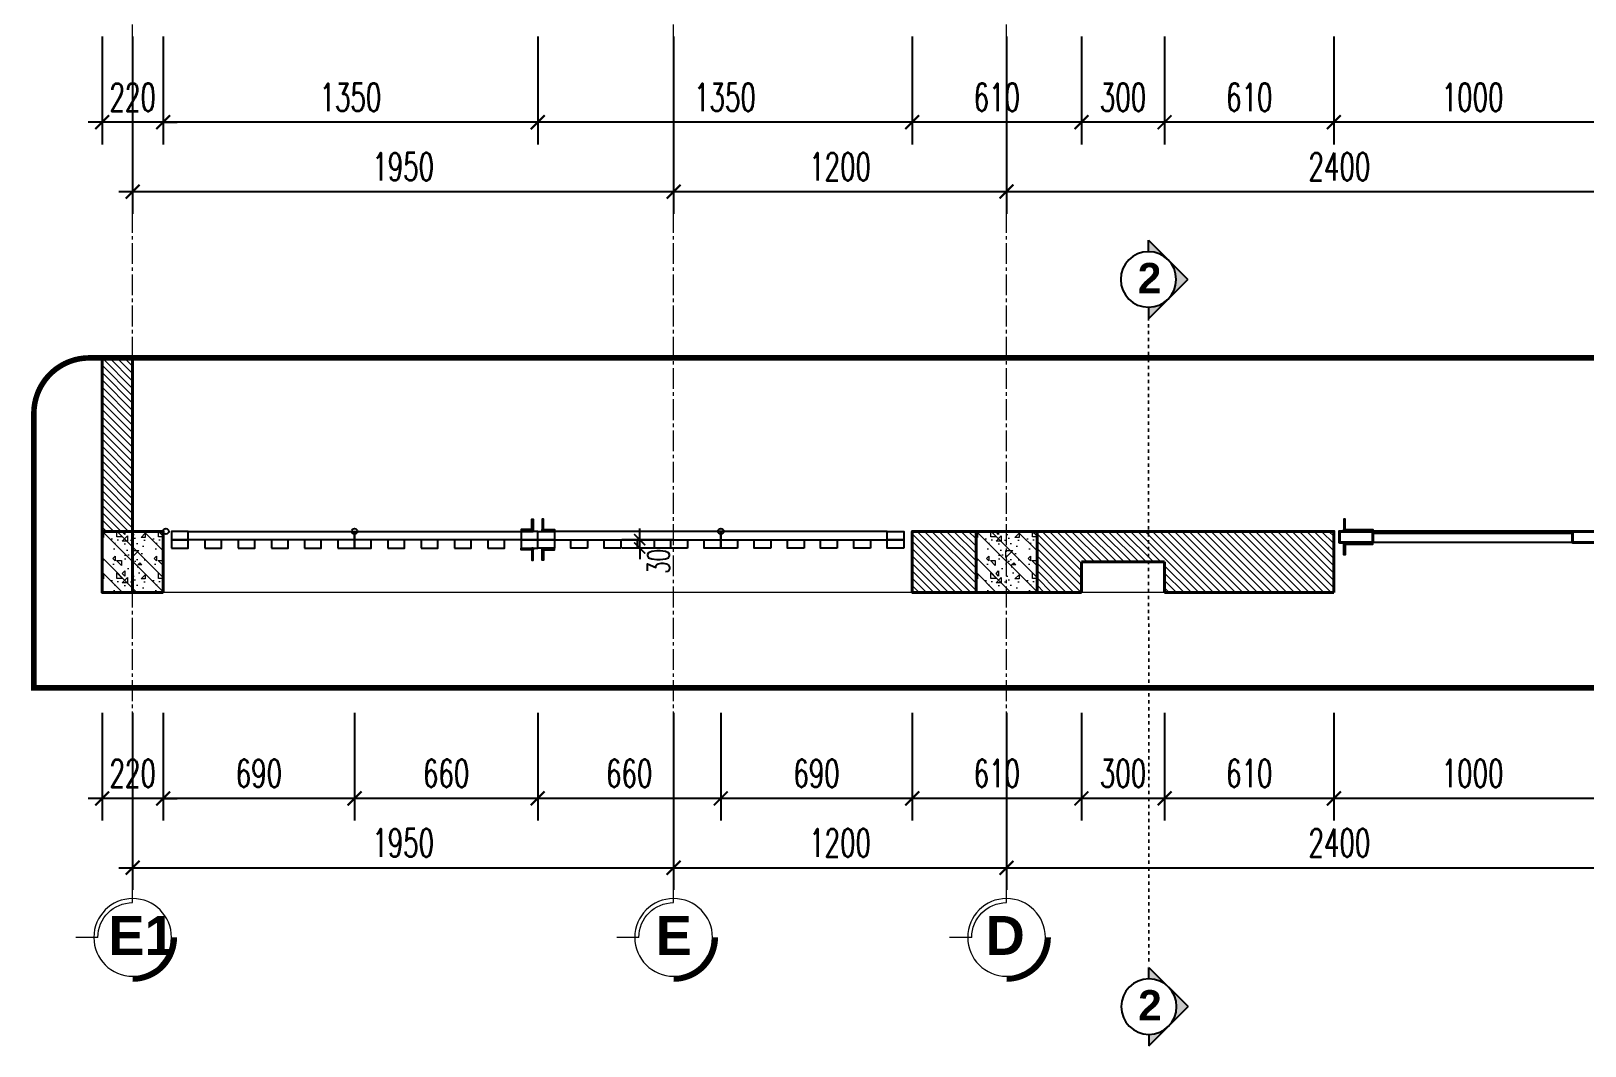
# Model space of a CAD drawing. Header units: millimetres. Extents: x -229618 to 2906, y -178063 to 96806.
# Drawn here: x -140135 to -134534, y -70735 to -67079 of the extents above; entities that cross this region are included whole.
import ezdxf
from ezdxf.enums import TextEntityAlignment as Align

# ---------------------------------------------------------------- set-up
doc = ezdxf.new("R2010")
doc.units = ezdxf.units.MM
doc.header["$LTSCALE"] = 200
doc.header["$MEASUREMENT"] = 0
doc.header["$PDMODE"] = 3
doc.header["$PDSIZE"] = 50
for name, pattern in [('CENTER2', [1.125, 0.75, -0.125, 0.125, -0.125]), ('DASHED2', [0.375, 0.25, -0.125]), ('DOT2', [0.125, 0, -0.125]), ('HIDDEN2', [0.1875, 0.125, -0.0625])]:
    doc.linetypes.add(name, pattern=pattern)
doc.layers.get('0').update_dxf_attribs({"color": 95, "linetype": 'CONTINUOUS'})
doc.layers.get('DEFPOINTS').update_dxf_attribs({"linetype": 'CONTINUOUS'})
for name, color, linetype, lineweight in [('cat', 1, 'CONTINUOUS', 40), ('hatch', 250, 'CONTINUOUS', 5), ('KH cat', 2, 'HIDDEN2', 50), ('khuat', 8, 'DASHED2', 15), ('thay', 7, 'CONTINUOUS', 18), ('tim', 18, 'CENTER2', 9)]:
    doc.layers.add(name, color=color, linetype=linetype, lineweight=lineweight)
for name, color, linetype in [('CUA', 145, 'CONTINUOUS'), ('DIM', 251, 'CONTINUOUS'), ('NETTHAY', 252, 'CONTINUOUS'), ('Tentruc', 7, 'CONTINUOUS'), ('TEXT', 33, 'CONTINUOUS')]:
    doc.layers.add(name, color=color, linetype=linetype)
doc.styles.add('Aria H B iso', font='Vharialb_0.ttf')
doc.styles.add('Scale', font='vnsimli.shx', dxfattribs={"width": 0.65, "bigfont": 'bigfont.shx'})
doc.dimstyles.new('Scale', dxfattribs={"dimscale": 75, "dimtxt": 2, "dimasz": 1, "dimexe": 1.6, "dimexo": 0, "dimgap": 0.8, "dimtad": 1, "dimdec": 0, "dimzin": 0, "dimdsep": 46, "dimtxsty": 'Scale', "dimblk": 'ARCHTICK', "dimcen": 0.1, "dimdle": 1, "dimclrd": 256, "dimclre": 256, "dimclrt": 3, "dimadec": 0, "dimazin": 0, "dimtfac": 1, "dimtdec": 0, "dimtix": 1, "dimtmove": 2, "dimatfit": 3, "dimldrblk": 'ARCHTICK', "dimfxl": 0, "dimtolj": 1, "dimtzin": 0, "dimarcsym": 0})

# ---------------------------------------------------------------- blocks, each defined once
blk = doc.blocks.new('_ArchTick')
at = {"color": 0, "linetype": 'ByBlock', "const_width": 0.15}
blk.add_lwpolyline([(-0.5, -0.5), (0.5, 0.5)], dxfattribs=at)
blk = doc.blocks.new('*D1444')
at = {"layer": 'DEFPOINTS', "color": 0, "linetype": 'Continuous'}
for p in [(-137941.1, -68911.5), (-137821.3, -68911.5), (-137821.3, -68941.5)]:
    blk.add_point(p, dxfattribs=at)
at = {"layer": 'DIM', "linetype": 'Continuous', "lineweight": -2}
for p, q in [((-137941.1, -68911.5), (-137941.1, -68871.5)), ((-137821.3, -68911.5), (-138005.1, -68911.5)), ((-137821.3, -68941.5), (-138005.1, -68941.5)), ((-137941.1, -68941.5), (-137941.1, -68911.5)), ((-137941.1, -68941.5), (-137941.1, -68981.5))]:
    blk.add_line(p, q, dxfattribs=at)
at = {"layer": 'DIM', "linetype": 'Continuous', "lineweight": -2, "xscale": 40, "yscale": 40, "zscale": 40}
for p, rotation in [((-137941.1, -68911.5), 270), ((-137941.1, -68941.5), 90)]:
    blk.add_blockref('_ArchTick', p, dxfattribs=dict(at, rotation=rotation))
at = {"layer": 'DIM', "color": 3, "linetype": 'Continuous', "insert": (-137873.1, -68990), "char_height": 80, "attachment_point": 5, "rotation": 90, "style": 'Scale'}
blk.add_mtext('\\A1;30', dxfattribs=at)
blk = doc.blocks.new('*U804')
at = {"layer": 'thay', "ltscale": 600}
for p, q in [((0, -387.9), (0, -307.9)), ((125.3, -513.2), (205.3, -513.2))]:
    blk.add_line(p, q, dxfattribs=at)
at = {"layer": 'thay', "ltscale": 600, "const_width": 20}
blk.add_lwpolyline([(-150, -513.2, 0.414214), (0, -663.2, 0.414214)], format="xyb", dxfattribs=at)
at = {"layer": 'thay', "ltscale": 600}
blk.add_circle((0, -513.2), 140, dxfattribs=at)
blk.add_arc((0, -513.2), 125.3, 0, 90, dxfattribs=at)
at = {"layer": 'TEXT', "linetype": 'Continuous', "style": 'Aria H B iso'}
blk.add_attdef('A', text='', height=140, dxfattribs=at).set_placement((0, -576.2), align=Align.CENTER)
blk = doc.blocks.new('*D1545')
at = {"layer": 'DEFPOINTS', "color": 0}
for p in [(-139768.8, -69535), (-137818.8, -69535), (-137818.8, -70093.5)]:
    blk.add_point(p, dxfattribs=at)
at = {"layer": 'DIM', "lineweight": -2}
for p, q in [((-139768.8, -69535), (-139768.8, -70173.5)), ((-137818.8, -69535), (-137818.8, -70173.5)), ((-139818.8, -70093.5), (-137768.8, -70093.5))]:
    blk.add_line(p, q, dxfattribs=at)
at = {"layer": 'DIM', "lineweight": -2, "xscale": 50, "yscale": 50, "zscale": 50, "rotation": 180}
blk.add_blockref('_ArchTick', (-139768.8, -70093.5), dxfattribs=at)
at = {"layer": 'DIM', "lineweight": -2, "xscale": 50, "yscale": 50, "zscale": 50}
blk.add_blockref('_ArchTick', (-137818.8, -70093.5), dxfattribs=at)
at = {"layer": 'DIM', "color": 3, "insert": (-138793.8, -70003.5), "char_height": 100, "attachment_point": 5, "style": 'Scale'}
blk.add_mtext('\\A1;1950', dxfattribs=at)
blk = doc.blocks.new('*D1546')
at = {"layer": 'DEFPOINTS', "color": 0}
for p in [(-137818.8, -69535), (-136618.8, -69535), (-136618.8, -70093.5)]:
    blk.add_point(p, dxfattribs=at)
at = {"layer": 'DIM', "lineweight": -2}
for p, q in [((-137818.8, -69535), (-137818.8, -70173.5)), ((-136618.8, -69535), (-136618.8, -70173.5)), ((-137868.8, -70093.5), (-136568.8, -70093.5))]:
    blk.add_line(p, q, dxfattribs=at)
at = {"layer": 'DIM', "lineweight": -2, "xscale": 50, "yscale": 50, "zscale": 50, "rotation": 180}
blk.add_blockref('_ArchTick', (-137818.8, -70093.5), dxfattribs=at)
at = {"layer": 'DIM', "lineweight": -2, "xscale": 50, "yscale": 50, "zscale": 50}
blk.add_blockref('_ArchTick', (-136618.8, -70093.5), dxfattribs=at)
at = {"layer": 'DIM', "color": 3, "insert": (-137218.8, -70003.5), "char_height": 100, "attachment_point": 5, "style": 'Scale'}
blk.add_mtext('\\A1;1200', dxfattribs=at)
blk = doc.blocks.new('*D1547')
at = {"layer": 'DEFPOINTS', "color": 0}
for p in [(-136618.8, -69535), (-134218.8, -69535), (-134218.8, -70093.5)]:
    blk.add_point(p, dxfattribs=at)
at = {"layer": 'DIM', "lineweight": -2}
for p, q in [((-136618.8, -69535), (-136618.8, -70173.5)), ((-134218.8, -69535), (-134218.8, -70173.5)), ((-136668.8, -70093.5), (-134168.8, -70093.5))]:
    blk.add_line(p, q, dxfattribs=at)
at = {"layer": 'DIM', "lineweight": -2, "xscale": 50, "yscale": 50, "zscale": 50, "rotation": 180}
blk.add_blockref('_ArchTick', (-136618.8, -70093.5), dxfattribs=at)
at = {"layer": 'DIM', "lineweight": -2, "xscale": 50, "yscale": 50, "zscale": 50}
blk.add_blockref('_ArchTick', (-134218.8, -70093.5), dxfattribs=at)
at = {"layer": 'DIM', "color": 3, "insert": (-135418.8, -70003.5), "char_height": 100, "attachment_point": 5, "style": 'Scale'}
blk.add_mtext('\\A1;2400', dxfattribs=at)
blk = doc.blocks.new('*D1556')
at = {"layer": 'DEFPOINTS', "color": 0}
for p in [(-135438.8, -69535), (-134438.8, -69535), (-135438.8, -69843.5)]:
    blk.add_point(p, dxfattribs=at)
at = {"layer": 'DIM', "lineweight": -2}
for p, q in [((-135438.8, -69535), (-135438.8, -69923.5)), ((-134438.8, -69535), (-134438.8, -69923.5)), ((-134388.8, -69843.5), (-135488.8, -69843.5))]:
    blk.add_line(p, q, dxfattribs=at)
at = {"layer": 'DIM', "lineweight": -2, "xscale": 50, "yscale": 50, "zscale": 50, "rotation": 180}
blk.add_blockref('_ArchTick', (-135438.8, -69843.5), dxfattribs=at)
at = {"layer": 'DIM', "lineweight": -2, "xscale": 50, "yscale": 50, "zscale": 50}
blk.add_blockref('_ArchTick', (-134438.8, -69843.5), dxfattribs=at)
at = {"layer": 'DIM', "color": 3, "insert": (-134938.8, -69753.5), "char_height": 100, "attachment_point": 5, "style": 'Scale'}
blk.add_mtext('\\A1;1000', dxfattribs=at)
blk = doc.blocks.new('*D1557')
at = {"layer": 'DEFPOINTS', "color": 0}
for p in [(-136048.8, -69535), (-135438.8, -69535), (-136048.8, -69843.5)]:
    blk.add_point(p, dxfattribs=at)
at = {"layer": 'DIM', "lineweight": -2}
for p, q in [((-136048.8, -69535), (-136048.8, -69923.5)), ((-135438.8, -69535), (-135438.8, -69923.5)), ((-135388.8, -69843.5), (-136098.8, -69843.5))]:
    blk.add_line(p, q, dxfattribs=at)
at = {"layer": 'DIM', "lineweight": -2, "xscale": 50, "yscale": 50, "zscale": 50, "rotation": 180}
blk.add_blockref('_ArchTick', (-136048.8, -69843.5), dxfattribs=at)
at = {"layer": 'DIM', "lineweight": -2, "xscale": 50, "yscale": 50, "zscale": 50}
blk.add_blockref('_ArchTick', (-135438.8, -69843.5), dxfattribs=at)
at = {"layer": 'DIM', "color": 3, "insert": (-135743.8, -69753.5), "char_height": 100, "attachment_point": 5, "style": 'Scale'}
blk.add_mtext('\\A1;610', dxfattribs=at)
blk = doc.blocks.new('*D1558')
at = {"layer": 'DEFPOINTS', "color": 0}
for p in [(-136348.8, -69535), (-136048.8, -69535), (-136348.8, -69843.5)]:
    blk.add_point(p, dxfattribs=at)
at = {"layer": 'DIM', "lineweight": -2}
for p, q in [((-136348.8, -69535), (-136348.8, -69923.5)), ((-136048.8, -69535), (-136048.8, -69923.5)), ((-135998.8, -69843.5), (-136398.8, -69843.5))]:
    blk.add_line(p, q, dxfattribs=at)
at = {"layer": 'DIM', "lineweight": -2, "xscale": 50, "yscale": 50, "zscale": 50, "rotation": 180}
blk.add_blockref('_ArchTick', (-136348.8, -69843.5), dxfattribs=at)
at = {"layer": 'DIM', "lineweight": -2, "xscale": 50, "yscale": 50, "zscale": 50}
blk.add_blockref('_ArchTick', (-136048.8, -69843.5), dxfattribs=at)
at = {"layer": 'DIM', "color": 3, "insert": (-136198.8, -69753.5), "char_height": 100, "attachment_point": 5, "style": 'Scale'}
blk.add_mtext('\\A1;300', dxfattribs=at)
blk = doc.blocks.new('*D1559')
at = {"layer": 'DEFPOINTS', "color": 0}
for p in [(-136958.8, -69535), (-136348.8, -69535), (-136958.8, -69843.5)]:
    blk.add_point(p, dxfattribs=at)
at = {"layer": 'DIM', "lineweight": -2}
for p, q in [((-136958.8, -69535), (-136958.8, -69923.5)), ((-136348.8, -69535), (-136348.8, -69923.5)), ((-136298.8, -69843.5), (-137008.8, -69843.5))]:
    blk.add_line(p, q, dxfattribs=at)
at = {"layer": 'DIM', "lineweight": -2, "xscale": 50, "yscale": 50, "zscale": 50, "rotation": 180}
blk.add_blockref('_ArchTick', (-136958.8, -69843.5), dxfattribs=at)
at = {"layer": 'DIM', "lineweight": -2, "xscale": 50, "yscale": 50, "zscale": 50}
blk.add_blockref('_ArchTick', (-136348.8, -69843.5), dxfattribs=at)
at = {"layer": 'DIM', "color": 3, "insert": (-136653.8, -69753.5), "char_height": 100, "attachment_point": 5, "style": 'Scale'}
blk.add_mtext('\\A1;610', dxfattribs=at)
blk = doc.blocks.new('*D1560')
at = {"layer": 'DEFPOINTS', "color": 0}
for p in [(-137648.8, -69535), (-136958.8, -69535), (-137648.8, -69843.5)]:
    blk.add_point(p, dxfattribs=at)
at = {"layer": 'DIM', "lineweight": -2}
for p, q in [((-137648.8, -69535), (-137648.8, -69923.5)), ((-136958.8, -69535), (-136958.8, -69923.5)), ((-136908.8, -69843.5), (-137698.8, -69843.5))]:
    blk.add_line(p, q, dxfattribs=at)
at = {"layer": 'DIM', "lineweight": -2, "xscale": 50, "yscale": 50, "zscale": 50, "rotation": 180}
blk.add_blockref('_ArchTick', (-137648.8, -69843.5), dxfattribs=at)
at = {"layer": 'DIM', "lineweight": -2, "xscale": 50, "yscale": 50, "zscale": 50}
blk.add_blockref('_ArchTick', (-136958.8, -69843.5), dxfattribs=at)
at = {"layer": 'DIM', "color": 3, "insert": (-137303.8, -69753.5), "char_height": 100, "attachment_point": 5, "style": 'Scale'}
blk.add_mtext('\\A1;690', dxfattribs=at)
blk = doc.blocks.new('*D1561')
at = {"layer": 'DEFPOINTS', "color": 0}
for p in [(-138308.8, -69535), (-137648.8, -69535), (-138308.8, -69843.5)]:
    blk.add_point(p, dxfattribs=at)
at = {"layer": 'DIM', "lineweight": -2}
for p, q in [((-138308.8, -69535), (-138308.8, -69923.5)), ((-137648.8, -69535), (-137648.8, -69923.5)), ((-137598.8, -69843.5), (-138358.8, -69843.5))]:
    blk.add_line(p, q, dxfattribs=at)
at = {"layer": 'DIM', "lineweight": -2, "xscale": 50, "yscale": 50, "zscale": 50, "rotation": 180}
blk.add_blockref('_ArchTick', (-138308.8, -69843.5), dxfattribs=at)
at = {"layer": 'DIM', "lineweight": -2, "xscale": 50, "yscale": 50, "zscale": 50}
blk.add_blockref('_ArchTick', (-137648.8, -69843.5), dxfattribs=at)
at = {"layer": 'DIM', "color": 3, "insert": (-137978.8, -69753.5), "char_height": 100, "attachment_point": 5, "style": 'Scale'}
blk.add_mtext('\\A1;660', dxfattribs=at)
blk = doc.blocks.new('*D1562')
at = {"layer": 'DEFPOINTS', "color": 0}
for p in [(-138968.8, -69535), (-138308.8, -69535), (-138968.8, -69843.5)]:
    blk.add_point(p, dxfattribs=at)
at = {"layer": 'DIM', "lineweight": -2}
for p, q in [((-138968.8, -69535), (-138968.8, -69923.5)), ((-138308.8, -69535), (-138308.8, -69923.5)), ((-138258.8, -69843.5), (-139018.8, -69843.5))]:
    blk.add_line(p, q, dxfattribs=at)
at = {"layer": 'DIM', "lineweight": -2, "xscale": 50, "yscale": 50, "zscale": 50, "rotation": 180}
blk.add_blockref('_ArchTick', (-138968.8, -69843.5), dxfattribs=at)
at = {"layer": 'DIM', "lineweight": -2, "xscale": 50, "yscale": 50, "zscale": 50}
blk.add_blockref('_ArchTick', (-138308.8, -69843.5), dxfattribs=at)
at = {"layer": 'DIM', "color": 3, "insert": (-138638.8, -69753.5), "char_height": 100, "attachment_point": 5, "style": 'Scale'}
blk.add_mtext('\\A1;660', dxfattribs=at)
blk = doc.blocks.new('*D1563')
at = {"layer": 'DEFPOINTS', "color": 0}
for p in [(-139658.8, -69535), (-138968.8, -69535), (-139658.8, -69843.5)]:
    blk.add_point(p, dxfattribs=at)
at = {"layer": 'DIM', "lineweight": -2}
for p, q in [((-139658.8, -69535), (-139658.8, -69923.5)), ((-138968.8, -69535), (-138968.8, -69923.5)), ((-138918.8, -69843.5), (-139708.8, -69843.5))]:
    blk.add_line(p, q, dxfattribs=at)
at = {"layer": 'DIM', "lineweight": -2, "xscale": 50, "yscale": 50, "zscale": 50, "rotation": 180}
blk.add_blockref('_ArchTick', (-139658.8, -69843.5), dxfattribs=at)
at = {"layer": 'DIM', "lineweight": -2, "xscale": 50, "yscale": 50, "zscale": 50}
blk.add_blockref('_ArchTick', (-138968.8, -69843.5), dxfattribs=at)
at = {"layer": 'DIM', "color": 3, "insert": (-139313.8, -69753.5), "char_height": 100, "attachment_point": 5, "style": 'Scale'}
blk.add_mtext('\\A1;690', dxfattribs=at)
blk = doc.blocks.new('*D1564')
at = {"layer": 'DEFPOINTS', "color": 0}
for p in [(-139878.8, -69535), (-139658.8, -69535), (-139878.8, -69843.5)]:
    blk.add_point(p, dxfattribs=at)
at = {"layer": 'DIM', "lineweight": -2}
for p, q in [((-139878.8, -69535), (-139878.8, -69923.5)), ((-139658.8, -69535), (-139658.8, -69923.5)), ((-139878.8, -69843.5), (-139928.8, -69843.5)), ((-139658.8, -69843.5), (-139878.8, -69843.5)), ((-139658.8, -69843.5), (-139608.8, -69843.5))]:
    blk.add_line(p, q, dxfattribs=at)
at = {"layer": 'DIM', "lineweight": -2, "xscale": 50, "yscale": 50, "zscale": 50}
blk.add_blockref('_ArchTick', (-139878.8, -69843.5), dxfattribs=at)
at = {"layer": 'DIM', "lineweight": -2, "xscale": 50, "yscale": 50, "zscale": 50, "rotation": 180}
blk.add_blockref('_ArchTick', (-139658.8, -69843.5), dxfattribs=at)
at = {"layer": 'DIM', "color": 3, "insert": (-139768.8, -69753.5), "char_height": 100, "attachment_point": 5, "style": 'Scale'}
blk.add_mtext('\\A1;220', dxfattribs=at)
blk = doc.blocks.new('*D1566')
at = {"layer": 'DEFPOINTS', "color": 0}
for p in [(-139768.8, -67099.1), (-137818.8, -67099.1), (-137818.8, -67657.6)]:
    blk.add_point(p, dxfattribs=at)
at = {"layer": 'DIM', "lineweight": -2}
for p, q in [((-139768.8, -67099.1), (-139768.8, -67737.6)), ((-137818.8, -67099.1), (-137818.8, -67737.6)), ((-139818.8, -67657.6), (-137768.8, -67657.6))]:
    blk.add_line(p, q, dxfattribs=at)
at = {"layer": 'DIM', "lineweight": -2, "xscale": 50, "yscale": 50, "zscale": 50, "rotation": 180}
blk.add_blockref('_ArchTick', (-139768.8, -67657.6), dxfattribs=at)
at = {"layer": 'DIM', "lineweight": -2, "xscale": 50, "yscale": 50, "zscale": 50}
blk.add_blockref('_ArchTick', (-137818.8, -67657.6), dxfattribs=at)
at = {"layer": 'DIM', "color": 3, "insert": (-138793.8, -67567.6), "char_height": 100, "attachment_point": 5, "style": 'Scale'}
blk.add_mtext('\\A1;1950', dxfattribs=at)
blk = doc.blocks.new('*D1567')
at = {"layer": 'DEFPOINTS', "color": 0}
for p in [(-137818.8, -67099.1), (-136618.8, -67099.1), (-136618.8, -67657.6)]:
    blk.add_point(p, dxfattribs=at)
at = {"layer": 'DIM', "lineweight": -2}
for p, q in [((-137818.8, -67099.1), (-137818.8, -67737.6)), ((-136618.8, -67099.1), (-136618.8, -67737.6)), ((-137868.8, -67657.6), (-136568.8, -67657.6))]:
    blk.add_line(p, q, dxfattribs=at)
at = {"layer": 'DIM', "lineweight": -2, "xscale": 50, "yscale": 50, "zscale": 50, "rotation": 180}
blk.add_blockref('_ArchTick', (-137818.8, -67657.6), dxfattribs=at)
at = {"layer": 'DIM', "lineweight": -2, "xscale": 50, "yscale": 50, "zscale": 50}
blk.add_blockref('_ArchTick', (-136618.8, -67657.6), dxfattribs=at)
at = {"layer": 'DIM', "color": 3, "insert": (-137218.8, -67567.6), "char_height": 100, "attachment_point": 5, "style": 'Scale'}
blk.add_mtext('\\A1;1200', dxfattribs=at)
blk = doc.blocks.new('*D1568')
at = {"layer": 'DEFPOINTS', "color": 0}
for p in [(-136618.8, -67099.1), (-134218.8, -67099.1), (-134218.8, -67657.6)]:
    blk.add_point(p, dxfattribs=at)
at = {"layer": 'DIM', "lineweight": -2}
for p, q in [((-136618.8, -67099.1), (-136618.8, -67737.6)), ((-134218.8, -67099.1), (-134218.8, -67737.6)), ((-136668.8, -67657.6), (-134168.8, -67657.6))]:
    blk.add_line(p, q, dxfattribs=at)
at = {"layer": 'DIM', "lineweight": -2, "xscale": 50, "yscale": 50, "zscale": 50, "rotation": 180}
blk.add_blockref('_ArchTick', (-136618.8, -67657.6), dxfattribs=at)
at = {"layer": 'DIM', "lineweight": -2, "xscale": 50, "yscale": 50, "zscale": 50}
blk.add_blockref('_ArchTick', (-134218.8, -67657.6), dxfattribs=at)
at = {"layer": 'DIM', "color": 3, "insert": (-135418.8, -67567.6), "char_height": 100, "attachment_point": 5, "style": 'Scale'}
blk.add_mtext('\\A1;2400', dxfattribs=at)
blk = doc.blocks.new('*D1577')
at = {"layer": 'DEFPOINTS', "color": 0}
for p in [(-135438.8, -67099.1), (-134438.8, -67099.1), (-135438.8, -67407.6)]:
    blk.add_point(p, dxfattribs=at)
at = {"layer": 'DIM', "lineweight": -2}
for p, q in [((-135438.8, -67099.1), (-135438.8, -67487.6)), ((-134438.8, -67099.1), (-134438.8, -67487.6)), ((-134388.8, -67407.6), (-135488.8, -67407.6))]:
    blk.add_line(p, q, dxfattribs=at)
at = {"layer": 'DIM', "lineweight": -2, "xscale": 50, "yscale": 50, "zscale": 50, "rotation": 180}
blk.add_blockref('_ArchTick', (-135438.8, -67407.6), dxfattribs=at)
at = {"layer": 'DIM', "lineweight": -2, "xscale": 50, "yscale": 50, "zscale": 50}
blk.add_blockref('_ArchTick', (-134438.8, -67407.6), dxfattribs=at)
at = {"layer": 'DIM', "color": 3, "insert": (-134938.8, -67317.6), "char_height": 100, "attachment_point": 5, "style": 'Scale'}
blk.add_mtext('\\A1;1000', dxfattribs=at)
blk = doc.blocks.new('*D1578')
at = {"layer": 'DEFPOINTS', "color": 0}
for p in [(-136048.8, -67099.1), (-135438.8, -67099.1), (-136048.8, -67407.6)]:
    blk.add_point(p, dxfattribs=at)
at = {"layer": 'DIM', "lineweight": -2}
for p, q in [((-136048.8, -67099.1), (-136048.8, -67487.6)), ((-135438.8, -67099.1), (-135438.8, -67487.6)), ((-135388.8, -67407.6), (-136098.8, -67407.6))]:
    blk.add_line(p, q, dxfattribs=at)
at = {"layer": 'DIM', "lineweight": -2, "xscale": 50, "yscale": 50, "zscale": 50, "rotation": 180}
blk.add_blockref('_ArchTick', (-136048.8, -67407.6), dxfattribs=at)
at = {"layer": 'DIM', "lineweight": -2, "xscale": 50, "yscale": 50, "zscale": 50}
blk.add_blockref('_ArchTick', (-135438.8, -67407.6), dxfattribs=at)
at = {"layer": 'DIM', "color": 3, "insert": (-135743.8, -67317.6), "char_height": 100, "attachment_point": 5, "style": 'Scale'}
blk.add_mtext('\\A1;610', dxfattribs=at)
blk = doc.blocks.new('*D1579')
at = {"layer": 'DEFPOINTS', "color": 0}
for p in [(-136348.8, -67099.1), (-136048.8, -67099.1), (-136348.8, -67407.6)]:
    blk.add_point(p, dxfattribs=at)
at = {"layer": 'DIM', "lineweight": -2}
for p, q in [((-136348.8, -67099.1), (-136348.8, -67487.6)), ((-136048.8, -67099.1), (-136048.8, -67487.6)), ((-135998.8, -67407.6), (-136398.8, -67407.6))]:
    blk.add_line(p, q, dxfattribs=at)
at = {"layer": 'DIM', "lineweight": -2, "xscale": 50, "yscale": 50, "zscale": 50, "rotation": 180}
blk.add_blockref('_ArchTick', (-136348.8, -67407.6), dxfattribs=at)
at = {"layer": 'DIM', "lineweight": -2, "xscale": 50, "yscale": 50, "zscale": 50}
blk.add_blockref('_ArchTick', (-136048.8, -67407.6), dxfattribs=at)
at = {"layer": 'DIM', "color": 3, "insert": (-136198.8, -67317.6), "char_height": 100, "attachment_point": 5, "style": 'Scale'}
blk.add_mtext('\\A1;300', dxfattribs=at)
blk = doc.blocks.new('*D1580')
at = {"layer": 'DEFPOINTS', "color": 0}
for p in [(-136958.8, -67099.1), (-136348.8, -67099.1), (-136958.8, -67407.6)]:
    blk.add_point(p, dxfattribs=at)
at = {"layer": 'DIM', "lineweight": -2}
for p, q in [((-136958.8, -67099.1), (-136958.8, -67487.6)), ((-136348.8, -67099.1), (-136348.8, -67487.6)), ((-136298.8, -67407.6), (-137008.8, -67407.6))]:
    blk.add_line(p, q, dxfattribs=at)
at = {"layer": 'DIM', "lineweight": -2, "xscale": 50, "yscale": 50, "zscale": 50, "rotation": 180}
blk.add_blockref('_ArchTick', (-136958.8, -67407.6), dxfattribs=at)
at = {"layer": 'DIM', "lineweight": -2, "xscale": 50, "yscale": 50, "zscale": 50}
blk.add_blockref('_ArchTick', (-136348.8, -67407.6), dxfattribs=at)
at = {"layer": 'DIM', "color": 3, "insert": (-136653.8, -67317.6), "char_height": 100, "attachment_point": 5, "style": 'Scale'}
blk.add_mtext('\\A1;610', dxfattribs=at)
blk = doc.blocks.new('*D1581')
at = {"layer": 'DEFPOINTS', "color": 0}
for p in [(-138308.8, -67099.1), (-136958.8, -67099.1), (-138308.8, -67407.6)]:
    blk.add_point(p, dxfattribs=at)
at = {"layer": 'DIM', "lineweight": -2}
for p, q in [((-138308.8, -67099.1), (-138308.8, -67487.6)), ((-136958.8, -67099.1), (-136958.8, -67487.6)), ((-136908.8, -67407.6), (-138358.8, -67407.6))]:
    blk.add_line(p, q, dxfattribs=at)
at = {"layer": 'DIM', "lineweight": -2, "xscale": 50, "yscale": 50, "zscale": 50, "rotation": 180}
blk.add_blockref('_ArchTick', (-138308.8, -67407.6), dxfattribs=at)
at = {"layer": 'DIM', "lineweight": -2, "xscale": 50, "yscale": 50, "zscale": 50}
blk.add_blockref('_ArchTick', (-136958.8, -67407.6), dxfattribs=at)
at = {"layer": 'DIM', "color": 3, "insert": (-137633.8, -67317.6), "char_height": 100, "attachment_point": 5, "style": 'Scale'}
blk.add_mtext('\\A1;1350', dxfattribs=at)
blk = doc.blocks.new('*D1582')
at = {"layer": 'DEFPOINTS', "color": 0}
for p in [(-139658.8, -67099.1), (-138308.8, -67099.1), (-139658.8, -67407.6)]:
    blk.add_point(p, dxfattribs=at)
at = {"layer": 'DIM', "lineweight": -2}
for p, q in [((-139658.8, -67099.1), (-139658.8, -67487.6)), ((-138308.8, -67099.1), (-138308.8, -67487.6)), ((-138258.8, -67407.6), (-139708.8, -67407.6))]:
    blk.add_line(p, q, dxfattribs=at)
at = {"layer": 'DIM', "lineweight": -2, "xscale": 50, "yscale": 50, "zscale": 50, "rotation": 180}
blk.add_blockref('_ArchTick', (-139658.8, -67407.6), dxfattribs=at)
at = {"layer": 'DIM', "lineweight": -2, "xscale": 50, "yscale": 50, "zscale": 50}
blk.add_blockref('_ArchTick', (-138308.8, -67407.6), dxfattribs=at)
at = {"layer": 'DIM', "color": 3, "insert": (-138983.8, -67317.6), "char_height": 100, "attachment_point": 5, "style": 'Scale'}
blk.add_mtext('\\A1;1350', dxfattribs=at)
blk = doc.blocks.new('*D1583')
at = {"layer": 'DEFPOINTS', "color": 0}
for p in [(-139878.8, -67099.1), (-139658.8, -67099.1), (-139878.8, -67407.6)]:
    blk.add_point(p, dxfattribs=at)
at = {"layer": 'DIM', "lineweight": -2}
for p, q in [((-139878.8, -67099.1), (-139878.8, -67487.6)), ((-139658.8, -67099.1), (-139658.8, -67487.6)), ((-139878.8, -67407.6), (-139928.8, -67407.6)), ((-139658.8, -67407.6), (-139878.8, -67407.6)), ((-139658.8, -67407.6), (-139608.8, -67407.6))]:
    blk.add_line(p, q, dxfattribs=at)
at = {"layer": 'DIM', "lineweight": -2, "xscale": 50, "yscale": 50, "zscale": 50}
blk.add_blockref('_ArchTick', (-139878.8, -67407.6), dxfattribs=at)
at = {"layer": 'DIM', "lineweight": -2, "xscale": 50, "yscale": 50, "zscale": 50, "rotation": 180}
blk.add_blockref('_ArchTick', (-139658.8, -67407.6), dxfattribs=at)
at = {"layer": 'DIM', "color": 3, "insert": (-139768.8, -67317.6), "char_height": 100, "attachment_point": 5, "style": 'Scale'}
blk.add_mtext('\\A1;220', dxfattribs=at)
blk = doc.blocks.new('*U803')
h = blk.add_hatch(color=256)
h.paths.add_polyline_path([(-141.4, 0), (-70.7, 70.7, 0.414214), (-70.7, -70.7)])
h.paths.add_polyline_path([(-70.7, 70.7), (0, 141.4), (0, 100, 0.198912)])
h.paths.add_polyline_path([(-70.7, -70.7, 0.198912), (0, -100), (0, -141.4)])
at = {"layer": 'Tentruc'}
for p, q in [((0, 141.4), (-141.4, 0)), ((0, 100), (0, 141.4)), ((0, -141.4), (-141.4, 0)), ((0, -100), (0, -141.4))]:
    blk.add_line(p, q, dxfattribs=at)
blk.add_circle((0, 0), 100, dxfattribs=at)
at = {"style": 'Aria H B iso'}
blk.add_attdef('A', text='', height=109.4, dxfattribs=at).set_placement((0, -49.9), align=Align.CENTER)

msp = doc.modelspace()

# ---------------------------------------------------------------- hatches: boundary and pattern name
at = {"layer": 'hatch'}
h = msp.add_hatch(dxfattribs=at)
h.set_pattern_fill('ANSI31', color=256, scale=150, style=0)
h.set_pattern_definition([(135, (-198908.232, 162971.12), (13.2582521, 13.2582521), [])])
h.paths.add_polyline_path([(-139878.8, -68256.6), (-139768.8, -68256.6), (-139768.8, -68881.5), (-139878.8, -68881.5)])
h = msp.add_hatch(dxfattribs=at)
h.set_pattern_fill('BT', color=256, scale=150, style=0)
h.set_pattern_definition([(180, (-145537.4, -60750.36), (0, 150), [0, -150]), (180, (-145431.43, -60685.5), (0, 150), [0, -150]), (180, (-145436.13, -60711.92), (0, 150), [0, -150]), (180, (-145488.96, -60699.59), (0, 150), [0, -150]), (180, (-145460.49, -60656.46), (0, 150), [0, -150]), (180, (-145452.86, -60675.53), (0, 150), [0, -150]), (180, (-145466.36, -60643.54), (0, 150), [0, -150]), (180, (-145445.52, -60630.93), (0, 150), [0, -150]), (180, (-145474.29, -60663.79), (0, 150), [0, -150]), (180, (-145426.15, -60663.2), (0, 150), [0, -150]), (180, (-145522.13, -60662.62), (0, 150), [0, -150]), (180, (-145543.85, -60658.51), (0, 150), [0, -150]), (180, (-145532.7, -60673.77), (0, 150), [0, -150]), (180, (-145535.93, -60694.31), (0, 150), [0, -150]), (180, (-145496.89, -60676.41), (0, 150), [0, -150]), (180, (-145495.71, -60717.79), (0, 150), [0, -150]), (180, (-145495.71, -60730.7), (0, 150), [0, -150]), (180, (-145424.68, -60733.63), (0, 150), [0, -150]), (180, (-145483.97, -60716.02), (0, 150), [0, -150]), (180, (-145484.56, -60765.91), (0, 150), [0, -150]), (180, (-145468.42, -60733.92), (0, 150), [0, -150]), (180, (-145469.59, -60748.6), (0, 150), [0, -150]), (180, (-145450.22, -60759.45), (0, 150), [0, -150]), (180, (-145460.2, -60739.5), (0, 150), [0, -150]), (180, (-145453.15, -60733.34), (0, 150), [0, -150]), (135, (-145532.44, -60737.95), (0, 150), [12, -200.132]), (45, (-145540.93, -60729.46), (150, 0), [12, -200.132]), (270, (-145532.44, -60720.97), (-150, -3e-14), [16.9705, -133.0294]), (7e-15, (-145527.24, -60736.04), (2e-14, -150), [18, -132]), (270, (-145509.24, -60736.04), (-150, -3e-14), [18, -132]), (135, (-145509.24, -60754.04), (0, 150), [25.456, -186.6762]), (90, (-145471.73, -60725.66), (150, 9e-15), [25.2, -124.8]), (7e-15, (-145471.73, -60700.46), (2e-14, -150), [25.2, -124.8]), (225, (-145446.53, -60700.46), (-150, -3e-14), [35.6382, -176.494]), (45, (-145450.38, -60752.63), (150, 0), [10.5, -201.632]), (315, (-145442.96, -60745.21), (2e-14, -150), [10.5, -201.632]), (180, (-145435.53, -60752.63), (0, 150), [14.8492, -135.1507]), (180, (-145505.21, -60651.23), (0, 150), [20.625, -129.375]), (90, (-145525.83, -60651.23), (150, 9e-15), [20.625, -129.375]), (315, (-145525.83, -60630.6), (2e-14, -150), [29.168, -182.9639]), (270, (-145487.86, -60648.24), (-150, -3e-14), [18.75, -131.25]), (180, (-145487.86, -60666.99), (0, 150), [18.75, -131.25]), (45, (-145506.61, -60666.99), (150, 0), [26.5165, -185.6156]), (135, (-145497.4, -60642.46), (0, 150), [12.75, -199.382]), (45, (-145506.42, -60633.45), (150, 0), [12.75, -199.382]), (270, (-145497.4, -60624.43), (-150, -3e-14), [18.0312, -131.9688]), (45, (-145438.5, -60653.26), (150, 0), [21.2131, -190.9188]), (180, (-145423.5, -60653.26), (0, 150), [15, -135]), (270, (-145423.5, -60638.26), (-150, -3e-14), [15, -135]), (135, (-145412.46, -60769.6), (74.2462, 74.2462), []), (135, (-145464.96, -60769.6), (74.2462, 74.2462), [])])
h.paths.add_polyline_path([(-139658.8, -69101.5), (-139878.8, -69101.5), (-139878.8, -68881.5), (-139658.8, -68881.5)])
h = msp.add_hatch(dxfattribs=at)
h.set_pattern_fill('ANSI31', color=256, scale=150, style=0)
h.set_pattern_definition([(135, (-33676.348, 5991.235), (13.2582521, 13.2582521), [])])
h.paths.add_polyline_path([(-136958.8, -68881.5), (-136728.8, -68881.5), (-136728.8, -69101.5), (-136958.8, -69101.5)])
h.paths.add_polyline_path([(-136048.8, -68991.5), (-136348.8, -68991.5), (-136348.8, -69101.5), (-136508.8, -69101.5), (-136508.8, -68881.5), (-135438.8, -68881.5), (-135438.8, -69101.5), (-136048.8, -69101.5)])
h = msp.add_hatch(dxfattribs=at)
h.set_pattern_fill('BT', color=256, scale=150, style=0)
h.set_pattern_definition([(180, (-142387.4, -60750.36), (0, 150), [0, -150]), (180, (-142281.43, -60685.5), (0, 150), [0, -150]), (180, (-142286.13, -60711.92), (0, 150), [0, -150]), (180, (-142338.96, -60699.59), (0, 150), [0, -150]), (180, (-142310.49, -60656.46), (0, 150), [0, -150]), (180, (-142302.86, -60675.53), (0, 150), [0, -150]), (180, (-142316.36, -60643.54), (0, 150), [0, -150]), (180, (-142295.52, -60630.93), (0, 150), [0, -150]), (180, (-142324.29, -60663.79), (0, 150), [0, -150]), (180, (-142276.15, -60663.2), (0, 150), [0, -150]), (180, (-142372.13, -60662.62), (0, 150), [0, -150]), (180, (-142393.85, -60658.51), (0, 150), [0, -150]), (180, (-142382.7, -60673.77), (0, 150), [0, -150]), (180, (-142385.93, -60694.31), (0, 150), [0, -150]), (180, (-142346.89, -60676.41), (0, 150), [0, -150]), (180, (-142345.71, -60717.79), (0, 150), [0, -150]), (180, (-142345.71, -60730.7), (0, 150), [0, -150]), (180, (-142274.68, -60733.63), (0, 150), [0, -150]), (180, (-142333.97, -60716.02), (0, 150), [0, -150]), (180, (-142334.56, -60765.91), (0, 150), [0, -150]), (180, (-142318.42, -60733.92), (0, 150), [0, -150]), (180, (-142319.59, -60748.6), (0, 150), [0, -150]), (180, (-142300.22, -60759.45), (0, 150), [0, -150]), (180, (-142310.2, -60739.5), (0, 150), [0, -150]), (180, (-142303.15, -60733.34), (0, 150), [0, -150]), (135, (-142382.44, -60737.95), (0, 150), [12, -200.132]), (45, (-142390.93, -60729.46), (150, 0), [12, -200.132]), (270, (-142382.44, -60720.97), (-150, -3e-14), [16.9705, -133.0294]), (7e-15, (-142377.24, -60736.04), (2e-14, -150), [18, -132]), (270, (-142359.24, -60736.04), (-150, -3e-14), [18, -132]), (135, (-142359.24, -60754.04), (0, 150), [25.456, -186.6762]), (90, (-142321.73, -60725.66), (150, 9e-15), [25.2, -124.8]), (7e-15, (-142321.73, -60700.46), (2e-14, -150), [25.2, -124.8]), (225, (-142296.53, -60700.46), (-150, -3e-14), [35.6382, -176.494]), (45, (-142300.38, -60752.63), (150, 0), [10.5, -201.632]), (315, (-142292.96, -60745.21), (2e-14, -150), [10.5, -201.632]), (180, (-142285.53, -60752.63), (0, 150), [14.8492, -135.1507]), (180, (-142355.21, -60651.23), (0, 150), [20.625, -129.375]), (90, (-142375.83, -60651.23), (150, 9e-15), [20.625, -129.375]), (315, (-142375.83, -60630.6), (2e-14, -150), [29.168, -182.9639]), (270, (-142337.86, -60648.24), (-150, -3e-14), [18.75, -131.25]), (180, (-142337.86, -60666.99), (0, 150), [18.75, -131.25]), (45, (-142356.61, -60666.99), (150, 0), [26.5165, -185.6156]), (135, (-142347.4, -60642.46), (0, 150), [12.75, -199.382]), (45, (-142356.42, -60633.45), (150, 0), [12.75, -199.382]), (270, (-142347.4, -60624.43), (-150, -3e-14), [18.0312, -131.9688]), (45, (-142288.5, -60653.26), (150, 0), [21.2131, -190.9188]), (180, (-142273.5, -60653.26), (0, 150), [15, -135]), (270, (-142273.5, -60638.26), (-150, -3e-14), [15, -135]), (135, (-142262.46, -60769.6), (74.2462, 74.2462), []), (135, (-142314.96, -60769.6), (74.2462, 74.2462), [])])
h.paths.add_polyline_path([(-136508.8, -69101.5), (-136728.8, -69101.5), (-136728.8, -68881.5), (-136508.8, -68881.5)])

# ---------------------------------------------------------------- linework, layer by layer
at = {"layer": 'cat', "linetype": 'Continuous'}
msp.add_line((-139768.8, -68256.6), (-139768.8, -69101.5), dxfattribs=at)
at = {"layer": 'cat'}
for p, q in [((-136348.8, -68991.5), (-136348.8, -69101.5)), ((-136048.8, -68991.5), (-136348.8, -68991.5)), ((-136048.8, -68991.5), (-136048.8, -69101.5))]:
    msp.add_line(p, q, dxfattribs=at)
at = {"layer": 'cat', "linetype": 'Continuous'}
for points in [[(-139658.8, -69101.5), (-139878.8, -69101.5), (-139878.8, -68256.6)], [(-135438.8, -69101.5), (-135438.8, -68881.5), (-136508.8, -68881.5)], [(-136348.8, -69101.5), (-136508.8, -69101.5)], [(-135438.8, -69101.5), (-136048.8, -69101.5)]]:
    msp.add_lwpolyline(points, dxfattribs=at)
at = {"layer": 'cat'}
for points in [[(-139658.8, -69101.5), (-139878.8, -69101.5), (-139878.8, -68881.5), (-139658.8, -68881.5)], [(-136508.8, -69101.5), (-136728.8, -69101.5), (-136728.8, -68881.5), (-136508.8, -68881.5)], [(-135298.8, -68881.5), (-135418.8, -68881.5), (-135418.8, -68921.5), (-135298.8, -68921.5)], [(-134578.8, -68881.5), (-135298.8, -68881.5), (-135298.8, -68886.5), (-134578.8, -68886.5)], [(-134458.8, -68881.5), (-134578.8, -68881.5), (-134578.8, -68921.5), (-134458.8, -68921.5)]]:
    msp.add_lwpolyline(points, close=True, dxfattribs=at)
msp.add_lwpolyline([(-136728.8, -68881.5), (-136958.8, -68881.5), (-136958.8, -69101.5), (-136728.8, -69101.5)], dxfattribs=at)
at = {"layer": 'CUA'}
msp.add_line((-134578.8, -68921.5), (-135298.8, -68921.5), dxfattribs=at)
for points in [[(-138324.8, -68881.5), (-138330, -68881.5), (-138330, -68837.3), (-138324.8, -68837.3)], [(-138292.8, -68881.5), (-138287.6, -68881.5), (-138287.6, -68837.3), (-138292.8, -68837.3)], [(-135402.8, -68881.5), (-135397.6, -68881.5), (-135397.6, -68837.3), (-135402.8, -68837.3)], [(-139568.8, -68881.5), (-138968.8, -68881.5), (-138968.8, -68911.5), (-139568.8, -68911.5)], [(-138968.8, -68881.5), (-138368.8, -68881.5), (-138368.8, -68911.5), (-138968.8, -68911.5)], [(-138368.8, -68881.5), (-138324.8, -68881.5), (-138324.8, -68874.8), (-138368.8, -68874.8)], [(-138248.8, -68881.5), (-138292.8, -68881.5), (-138292.8, -68874.8), (-138248.8, -68874.8)], [(-137648.8, -68881.5), (-138248.8, -68881.5), (-138248.8, -68911.5), (-137648.8, -68911.5)], [(-137048.8, -68881.5), (-137648.8, -68881.5), (-137648.8, -68911.5), (-137048.8, -68911.5)], [(-135298.8, -68881.5), (-135402.8, -68881.5), (-135402.8, -68874.8), (-135298.8, -68874.8)], [(-138368.8, -68941.5), (-138324.8, -68941.5), (-138324.8, -68948.1), (-138368.8, -68948.1)], [(-138324.8, -68941.5), (-138330, -68941.5), (-138330, -68985.6), (-138324.8, -68985.6)], [(-138292.8, -68941.5), (-138287.6, -68941.5), (-138287.6, -68985.6), (-138292.8, -68985.6)], [(-138248.8, -68941.5), (-138292.8, -68941.5), (-138292.8, -68948.1), (-138248.8, -68948.1)], [(-135402.8, -68921.5), (-135397.6, -68921.5), (-135397.6, -68965.6), (-135402.8, -68965.6)], [(-135298.8, -68921.5), (-135402.8, -68921.5), (-135402.8, -68928.1), (-135298.8, -68928.1)]]:
    msp.add_lwpolyline(points, close=True, dxfattribs=at)
for centre in [(-139648.8, -68881.5), (-139648.8, -68881.5), (-138968.8, -68881.5), (-137648.8, -68881.5)]:
    msp.add_circle(centre, 10, dxfattribs=at)
at = {"layer": 'KH cat', "linetype": 'DOT2'}
msp.add_line((-136107.2, -68115.5), (-136105.5, -70452.2), dxfattribs=at)
at = {"layer": 'khuat', "color": 5, "ltscale": 2, "const_width": 20}
msp.add_lwpolyline([(-129689.9, -68256.6), (-139925, -68256.6, 0.414214), (-140125, -68456.6), (-140125, -69445.6), (-129889.9, -69445.6, 0.414214), (-129689.9, -69245.6)], format="xyb", close=True, dxfattribs=at)
at = {"layer": 'NETTHAY'}
for points in [[(-139628.8, -68911.5), (-139568.8, -68911.5), (-139568.8, -68881.5), (-139628.8, -68881.5)], [(-138368.8, -68911.5), (-138308.8, -68911.5), (-138308.8, -68881.5), (-138368.8, -68881.5)], [(-138248.8, -68911.5), (-138308.8, -68911.5), (-138308.8, -68881.5), (-138248.8, -68881.5)], [(-136988.8, -68911.5), (-137048.8, -68911.5), (-137048.8, -68881.5), (-136988.8, -68881.5)], [(-139628.8, -68941.5), (-139568.8, -68941.5), (-139568.8, -68911.5), (-139628.8, -68911.5)], [(-139508.8, -68941.5), (-139448.8, -68941.5), (-139448.8, -68911.5), (-139508.8, -68911.5)], [(-139388.8, -68941.5), (-139328.8, -68941.5), (-139328.8, -68911.5), (-139388.8, -68911.5)], [(-139268.8, -68941.5), (-139208.8, -68941.5), (-139208.8, -68911.5), (-139268.8, -68911.5)], [(-139148.8, -68941.5), (-139088.8, -68941.5), (-139088.8, -68911.5), (-139148.8, -68911.5)], [(-139028.8, -68941.5), (-138968.8, -68941.5), (-138968.8, -68911.5), (-139028.8, -68911.5)], [(-138968.8, -68941.5), (-138908.8, -68941.5), (-138908.8, -68911.5), (-138968.8, -68911.5)], [(-138848.8, -68941.5), (-138788.8, -68941.5), (-138788.8, -68911.5), (-138848.8, -68911.5)], [(-138728.8, -68941.5), (-138668.8, -68941.5), (-138668.8, -68911.5), (-138728.8, -68911.5)], [(-138608.8, -68941.5), (-138548.8, -68941.5), (-138548.8, -68911.5), (-138608.8, -68911.5)], [(-138488.8, -68941.5), (-138428.8, -68941.5), (-138428.8, -68911.5), (-138488.8, -68911.5)], [(-138368.8, -68941.5), (-138308.8, -68941.5), (-138308.8, -68911.5), (-138368.8, -68911.5)], [(-138248.8, -68941.5), (-138308.8, -68941.5), (-138308.8, -68911.5), (-138248.8, -68911.5)], [(-138128.8, -68941.5), (-138188.8, -68941.5), (-138188.8, -68911.5), (-138128.8, -68911.5)], [(-138008.8, -68941.5), (-138068.8, -68941.5), (-138068.8, -68911.5), (-138008.8, -68911.5)], [(-137888.8, -68941.5), (-137948.8, -68941.5), (-137948.8, -68911.5), (-137888.8, -68911.5)], [(-137768.8, -68941.5), (-137828.8, -68941.5), (-137828.8, -68911.5), (-137768.8, -68911.5)], [(-137648.8, -68941.5), (-137708.8, -68941.5), (-137708.8, -68911.5), (-137648.8, -68911.5)], [(-137588.8, -68941.5), (-137648.8, -68941.5), (-137648.8, -68911.5), (-137588.8, -68911.5)], [(-137468.8, -68941.5), (-137528.8, -68941.5), (-137528.8, -68911.5), (-137468.8, -68911.5)], [(-137348.8, -68941.5), (-137408.8, -68941.5), (-137408.8, -68911.5), (-137348.8, -68911.5)], [(-137228.8, -68941.5), (-137288.8, -68941.5), (-137288.8, -68911.5), (-137228.8, -68911.5)], [(-137108.8, -68941.5), (-137168.8, -68941.5), (-137168.8, -68911.5), (-137108.8, -68911.5)], [(-136988.8, -68941.5), (-137048.8, -68941.5), (-137048.8, -68911.5), (-136988.8, -68911.5)]]:
    msp.add_lwpolyline(points, close=True, dxfattribs=at)
at = {"layer": 'thay'}
for p, q in [((-139418.8, -68911.5), (-139268.8, -68911.5)), ((-137048.8, -68911.5), (-137348.8, -68911.5)), ((-137198.8, -68911.5), (-137348.8, -68911.5)), ((-136923.8, -69101.5), (-139658.8, -69101.5)), ((-136048.8, -69101.5), (-136348.8, -69101.5))]:
    msp.add_line(p, q, dxfattribs=at)
at = {"layer": 'tim', "ltscale": 0.5}
for p, q in [((-139768.8, -69830.7), (-139768.8, -64443.6)), ((-137818.8, -69830.7), (-137818.8, -64443.6)), ((-136618.8, -69830.7), (-136618.8, -64443.6))]:
    msp.add_line(p, q, dxfattribs=at)

# ---------------------------------------------------------------- block references
ref = msp.add_blockref('*U803', (-136107.2, -67974.1), dxfattribs=dict(xscale=-1))
ref.add_attrib('A', '2', dxfattribs={"height": 109.4, "style": 'Aria H B iso'}).set_placement((-136103.3, -68024), align=Align.CENTER)
ref = msp.add_blockref('*U803', (-136105.5, -70593.7), dxfattribs=dict(xscale=-1))
ref.add_attrib('A', '2', dxfattribs={"height": 109.4, "style": 'Aria H B iso'}).set_placement((-136101.7, -70643.6), align=Align.CENTER)
at = {"layer": 'hatch'}
ref = msp.add_blockref('*U804', (-139768.8, -69831.2), dxfattribs=dict(at, xscale=-1))
ref.add_attrib('A', 'e1', dxfattribs={"layer": 'TEXT', "linetype": 'Continuous', "height": 140, "style": 'Aria H B iso'}).set_placement((-139737, -70407.3), align=Align.CENTER)
ref = msp.add_blockref('*U804', (-137818.8, -69831.2), dxfattribs=dict(at, xscale=-1))
ref.add_attrib('A', 'e', dxfattribs={"layer": 'TEXT', "linetype": 'Continuous', "height": 140, "style": 'Aria H B iso'}).set_placement((-137818.1, -70407.3), align=Align.CENTER)
ref = msp.add_blockref('*U804', (-136618.8, -69831.2), dxfattribs=dict(at, xscale=-1))
ref.add_attrib('A', 'd', dxfattribs={"layer": 'TEXT', "linetype": 'Continuous', "height": 140, "style": 'Aria H B iso'}).set_placement((-136623.5, -70407.3), align=Align.CENTER)

# ---------------------------------------------------------------- dimensions: what is measured, and where the dimension line sits
at = {"layer": 'DIM'}
for base, p1, p2, picture, middle in [((-139878.8, -67407.6), (-139658.8, -67099.1), (-139878.8, -67099.1), '*D1583', (-139768.8, -67317.6)), ((-137818.8, -67657.6), (-139768.8, -67099.1), (-137818.8, -67099.1), '*D1566', (-138793.8, -67567.6)), ((-139658.8, -67407.6), (-138308.8, -67099.1), (-139658.8, -67099.1), '*D1582', (-138983.8, -67317.6)), ((-138308.8, -67407.6), (-136958.8, -67099.1), (-138308.8, -67099.1), '*D1581', (-137633.8, -67317.6)), ((-136618.8, -67657.6), (-137818.8, -67099.1), (-136618.8, -67099.1), '*D1567', (-137218.8, -67567.6)), ((-136958.8, -67407.6), (-136348.8, -67099.1), (-136958.8, -67099.1), '*D1580', (-136653.8, -67317.6)), ((-134218.8, -67657.6), (-136618.8, -67099.1), (-134218.8, -67099.1), '*D1568', (-135418.8, -67567.6)), ((-136348.8, -67407.6), (-136048.8, -67099.1), (-136348.8, -67099.1), '*D1579', (-136198.8, -67317.6)), ((-136048.8, -67407.6), (-135438.8, -67099.1), (-136048.8, -67099.1), '*D1578', (-135743.8, -67317.6)), ((-135438.8, -67407.6), (-134438.8, -67099.1), (-135438.8, -67099.1), '*D1577', (-134938.8, -67317.6)), ((-139878.8, -69843.5), (-139658.8, -69535), (-139878.8, -69535), '*D1564', (-139768.8, -69753.5)), ((-137818.8, -70093.5), (-139768.8, -69535), (-137818.8, -69535), '*D1545', (-138793.8, -70003.5)), ((-139658.8, -69843.5), (-138968.8, -69535), (-139658.8, -69535), '*D1563', (-139313.8, -69753.5)), ((-138968.8, -69843.5), (-138308.8, -69535), (-138968.8, -69535), '*D1562', (-138638.8, -69753.5)), ((-138308.8, -69843.5), (-137648.8, -69535), (-138308.8, -69535), '*D1561', (-137978.8, -69753.5)), ((-136618.8, -70093.5), (-137818.8, -69535), (-136618.8, -69535), '*D1546', (-137218.8, -70003.5)), ((-137648.8, -69843.5), (-136958.8, -69535), (-137648.8, -69535), '*D1560', (-137303.8, -69753.5)), ((-136958.8, -69843.5), (-136348.8, -69535), (-136958.8, -69535), '*D1559', (-136653.8, -69753.5)), ((-134218.8, -70093.5), (-136618.8, -69535), (-134218.8, -69535), '*D1547', (-135418.8, -70003.5)), ((-136348.8, -69843.5), (-136048.8, -69535), (-136348.8, -69535), '*D1558', (-136198.8, -69753.5)), ((-136048.8, -69843.5), (-135438.8, -69535), (-136048.8, -69535), '*D1557', (-135743.8, -69753.5)), ((-135438.8, -69843.5), (-134438.8, -69535), (-135438.8, -69535), '*D1556', (-134938.8, -69753.5))]:
    dim = msp.add_linear_dim(base=base, p1=p1, p2=p2, angle=180, dimstyle='Scale', override={"dimscale": 50}, dxfattribs=at)
    dim.commit()
    dim.dimension.update_dxf_attribs({"geometry": picture, "text_midpoint": middle})
at = {"layer": 'DIM', "linetype": 'Continuous'}
dim = msp.add_linear_dim(base=(-137941.1, -68911.5), p1=(-137821.3, -68941.5), p2=(-137821.3, -68911.5), angle=90, dimstyle='Scale', override={"dimscale": 40}, dxfattribs=at)
dim.commit()
dim.dimension.update_dxf_attribs({"geometry": '*D1444', "text_midpoint": (-137873.1, -68990), "dimtype": 160})

doc.saveas('drawing.dxf')
